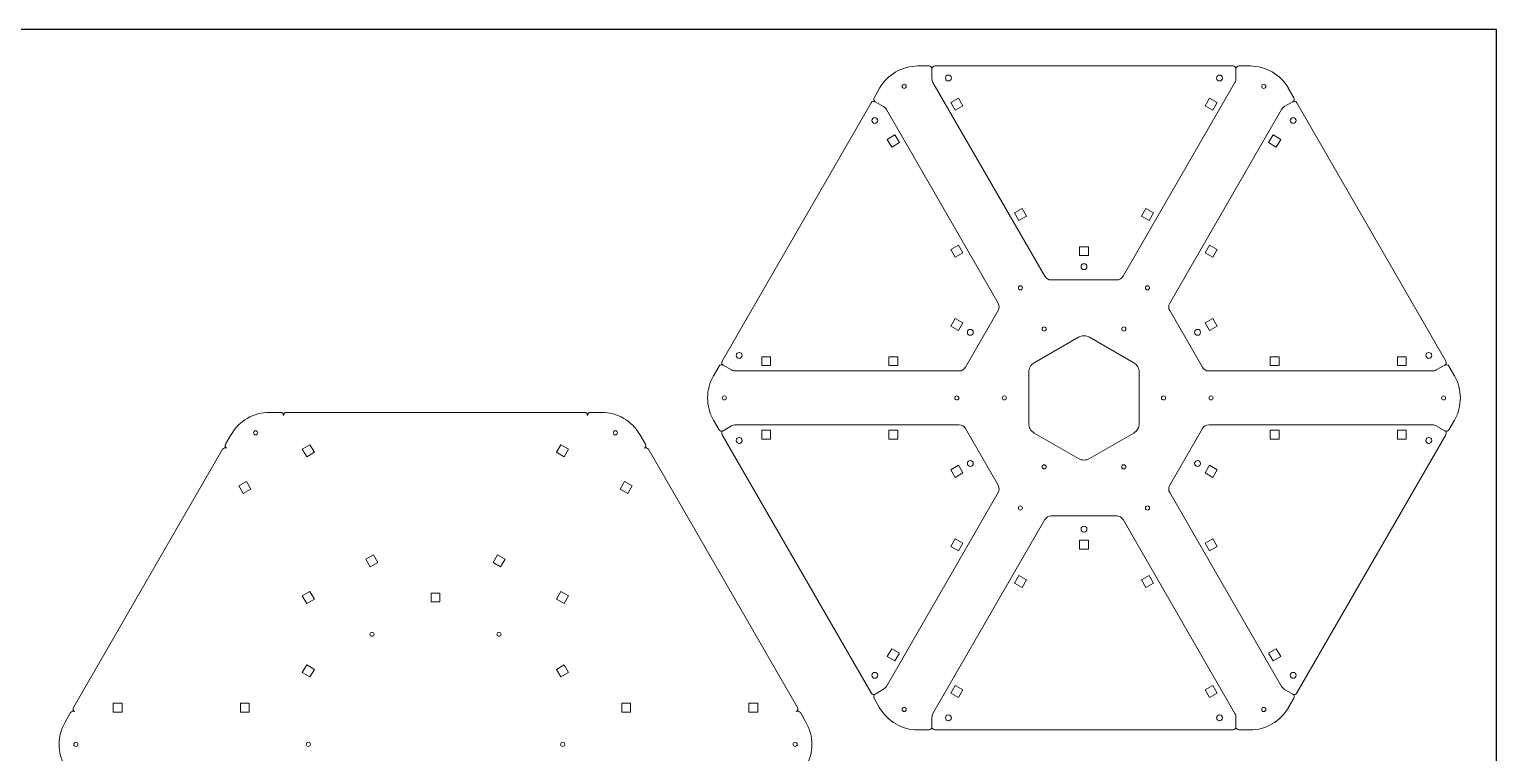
# Model space of a CAD drawing. Header units: millimetres. Extents: x 0 to 1500, y 0 to 1200.
# Drawn here: x 504 to 1500, y 709 to 1200 of the extents above; entities that cross this region are included whole.
import ezdxf

# ---------------------------------------------------------------- set-up
doc = ezdxf.new("R2010")
doc.units = ezdxf.units.MM
doc.layers.get('0').update_dxf_attribs({"true_color": 0x000000})
doc.layers.add('cut', color=1, linetype='Continuous', lineweight=20, true_color=0xff0000)

msp = doc.modelspace()

# ---------------------------------------------------------------- linework, layer by layer
for p, q in [((1500, 1200), (0, 1200)), ((1500, 0), (1500, 1200))]:
    msp.add_line(p, q)
at = {"layer": 'cut'}
for p, q in [((1107.32, 1175.16), (1114.87, 1175.16)), ((1118.87, 1175.16), (1321.13, 1175.16)), ((1332.68, 1175.16), (1325.13, 1175.16)), ((1116.87, 1173.09), (1116.87, 1166.5)), ((1323.13, 1173.09), (1323.13, 1166.5)), ((1081.35, 1160.16), (1077.57, 1153.62)), ((1193.46, 1032.5), (1117.54, 1164)), ((1246.54, 1032.5), (1322.46, 1164)), ((1358.65, 1160.16), (1362.43, 1153.62)), ((974.44, 975), (1075.57, 1150.16)), ((1078.36, 1150.86), (1084.07, 1147.56)), ((1161.82, 1014.23), (1085.9, 1145.73)), ((1129.65, 1150.28), (1134.85, 1153.28)), ((1132.65, 1145.09), (1129.65, 1150.28)), ((1137.85, 1148.09), (1132.65, 1145.09)), ((1134.85, 1153.28), (1137.85, 1148.09)), ((1278.18, 1014.23), (1354.1, 1145.73)), ((1302.15, 1148.09), (1305.15, 1153.28)), ((1307.35, 1145.09), (1302.15, 1148.09)), ((1305.15, 1153.28), (1310.35, 1150.28)), ((1310.35, 1150.28), (1307.35, 1145.09)), ((1361.64, 1150.86), (1355.93, 1147.56)), ((1364.43, 1150.16), (1465.56, 975)), ((1086.53, 1125.39), (1091.72, 1128.39)), ((1089.53, 1120.19), (1086.53, 1125.39)), ((1091.72, 1128.39), (1094.72, 1123.19)), ((1345.28, 1123.19), (1348.28, 1128.39)), ((1348.28, 1128.39), (1353.47, 1125.39)), ((1353.47, 1125.39), (1350.47, 1120.19)), ((1094.72, 1123.19), (1089.53, 1120.19)), ((1350.47, 1120.19), (1345.28, 1123.19)), ((1177.97, 1078.59), (1172.78, 1075.59)), ((1172.78, 1075.59), (1175.78, 1070.39)), ((1180.97, 1073.39), (1177.97, 1078.59)), ((1259.03, 1073.39), (1262.03, 1078.59)), ((1262.03, 1078.59), (1267.22, 1075.59)), ((1267.22, 1075.59), (1264.22, 1070.39)), ((1175.78, 1070.39), (1180.97, 1073.39)), ((1264.22, 1070.39), (1259.03, 1073.39)), ((1129.65, 1050.69), (1134.85, 1053.69)), ((1132.65, 1045.49), (1129.65, 1050.69)), ((1137.85, 1048.49), (1132.65, 1045.49)), ((1134.85, 1053.69), (1137.85, 1048.49)), ((1217, 1052.59), (1223, 1052.59)), ((1217, 1046.59), (1217, 1052.59)), ((1223, 1046.59), (1217, 1046.59)), ((1223, 1052.59), (1223, 1046.59)), ((1305.15, 1053.69), (1302.15, 1048.49)), ((1302.15, 1048.49), (1307.35, 1045.49)), ((1310.35, 1050.69), (1305.15, 1053.69)), ((1307.35, 1045.49), (1310.35, 1050.69)), ((1242.21, 1030), (1197.79, 1030)), ((1161.82, 1009.23), (1139.61, 970.77)), ((1300.39, 970.77), (1278.18, 1009.23)), ((1129.65, 998.7), (1132.65, 1003.89)), ((1134.85, 995.7), (1129.65, 998.7)), ((1132.65, 1003.89), (1137.85, 1000.89)), ((1137.85, 1000.89), (1134.85, 995.7)), ((1302.15, 1000.89), (1307.35, 1003.89)), ((1305.15, 995.7), (1302.15, 1000.89)), ((1310.35, 998.7), (1305.15, 995.7)), ((1307.35, 1003.89), (1310.35, 998.7)), ((1216.25, 991.14), (1186.25, 973.82)), ((1216.25, 991.14), (1186.25, 973.82)), ((1253.75, 973.82), (1223.75, 991.14)), ((1253.75, 973.82), (1223.75, 991.14)), ((1001.37, 971.9), (1001.37, 977.9)), ((1001.37, 977.9), (1007.37, 977.9)), ((1007.37, 977.9), (1007.37, 971.9)), ((1093.62, 977.9), (1087.62, 977.9)), ((1087.62, 977.9), (1087.62, 971.9)), ((1093.62, 971.9), (1093.62, 977.9)), ((1346.38, 977.9), (1352.38, 977.9)), ((1346.38, 971.9), (1346.38, 977.9)), ((1352.38, 977.9), (1352.38, 971.9)), ((1432.62, 977.9), (1438.62, 977.9)), ((1432.62, 971.9), (1432.62, 977.9)), ((1438.62, 977.9), (1438.62, 971.9)), ((968.67, 965), (972.44, 971.54)), ((975.24, 972.23), (980.94, 968.94)), ((1135.28, 968.27), (983.44, 968.27)), ((1007.37, 971.9), (1001.37, 971.9)), ((1087.62, 971.9), (1093.62, 971.9)), ((1182.5, 967.32), (1182.5, 932.68)), ((1182.5, 967.32), (1182.5, 932.68)), ((1257.5, 932.68), (1257.5, 967.32)), ((1257.5, 932.68), (1257.5, 967.32)), ((1304.72, 968.27), (1456.56, 968.27)), ((1352.38, 971.9), (1346.38, 971.9)), ((1438.62, 971.9), (1432.62, 971.9)), ((1464.76, 972.23), (1459.06, 968.94)), ((1471.33, 965), (1467.56, 971.54)), ((667.32, 940.16), (674.87, 940.16)), ((678.87, 940.16), (881.13, 940.16)), ((892.68, 940.16), (885.13, 940.16)), ((968.67, 935), (972.44, 928.46)), ((975.24, 927.77), (980.94, 931.06)), ((1135.28, 931.73), (983.44, 931.73)), ((1001.37, 922.1), (1001.37, 928.1)), ((1001.37, 928.1), (1007.37, 928.1)), ((1007.37, 928.1), (1007.37, 922.1)), ((1087.62, 922.1), (1087.62, 928.1)), ((1087.62, 928.1), (1093.62, 928.1)), ((1093.62, 928.1), (1093.62, 922.1)), ((1139.61, 929.23), (1161.82, 890.77)), ((1186.25, 926.18), (1216.25, 908.86)), ((1186.25, 926.18), (1216.25, 908.86)), ((1223.75, 908.86), (1253.75, 926.18)), ((1223.75, 908.86), (1253.75, 926.18)), ((1278.18, 890.77), (1300.39, 929.23)), ((1304.72, 931.73), (1456.56, 931.73)), ((1352.38, 928.1), (1346.38, 928.1)), ((1346.38, 928.1), (1346.38, 922.1)), ((1352.38, 922.1), (1352.38, 928.1)), ((1432.62, 928.1), (1438.62, 928.1)), ((1432.62, 922.1), (1432.62, 928.1)), ((1438.62, 928.1), (1438.62, 922.1)), ((1464.76, 927.77), (1459.06, 931.06)), ((1471.33, 935), (1467.56, 928.46)), ((641.35, 925.16), (637.57, 918.62)), ((689.65, 915.28), (694.85, 918.28)), ((694.85, 918.28), (697.85, 913.09)), ((862.15, 913.09), (865.15, 918.28)), ((865.15, 918.28), (870.35, 915.28)), ((918.65, 925.16), (922.43, 918.62)), ((1075.57, 749.84), (974.44, 925)), ((1007.37, 922.1), (1001.37, 922.1)), ((1093.62, 922.1), (1087.62, 922.1)), ((1346.38, 922.1), (1352.38, 922.1)), ((1465.56, 925), (1364.43, 749.84)), ((1438.62, 922.1), (1432.62, 922.1)), ((534.44, 740), (635.57, 915.16)), ((692.65, 910.09), (689.65, 915.28)), ((697.85, 913.09), (692.65, 910.09)), ((867.35, 910.09), (862.15, 913.09)), ((870.35, 915.28), (867.35, 910.09)), ((924.43, 915.16), (1025.56, 740)), ((1129.65, 901.3), (1134.85, 904.3)), ((1132.65, 896.11), (1129.65, 901.3)), ((1137.85, 899.11), (1132.65, 896.11)), ((1134.85, 904.3), (1137.85, 899.11)), ((1302.15, 899.11), (1305.15, 904.3)), ((1307.35, 896.11), (1302.15, 899.11)), ((1305.15, 904.3), (1310.35, 901.3)), ((1310.35, 901.3), (1307.35, 896.11)), ((646.53, 890.39), (651.72, 893.39)), ((649.53, 885.19), (646.53, 890.39)), ((654.72, 888.19), (649.53, 885.19)), ((651.72, 893.39), (654.72, 888.19)), ((905.28, 888.19), (908.28, 893.39)), ((910.47, 885.19), (905.28, 888.19)), ((908.28, 893.39), (913.47, 890.39)), ((913.47, 890.39), (910.47, 885.19)), ((1161.82, 885.77), (1085.9, 754.27)), ((1278.18, 885.77), (1354.1, 754.27)), ((1193.46, 867.5), (1117.54, 736)), ((1197.79, 870), (1242.21, 870)), ((1246.54, 867.5), (1322.46, 736)), ((1132.65, 854.51), (1129.65, 849.31)), ((1129.65, 849.31), (1134.85, 846.31)), ((1137.85, 851.51), (1132.65, 854.51)), ((1134.85, 846.31), (1137.85, 851.51)), ((1217, 847.41), (1217, 853.41)), ((1217, 853.41), (1223, 853.41)), ((1223, 847.41), (1217, 847.41)), ((1223, 853.41), (1223, 847.41)), ((1302.15, 851.51), (1307.35, 854.51)), ((1305.15, 846.31), (1302.15, 851.51)), ((1310.35, 849.31), (1305.15, 846.31)), ((1307.35, 854.51), (1310.35, 849.31)), ((737.97, 843.59), (732.78, 840.59)), ((732.78, 840.59), (735.78, 835.39)), ((735.78, 835.39), (740.97, 838.39)), ((740.97, 838.39), (737.97, 843.59)), ((819.03, 838.39), (822.03, 843.59)), ((824.22, 835.39), (819.03, 838.39)), ((822.03, 843.59), (827.22, 840.59)), ((827.22, 840.59), (824.22, 835.39)), ((1172.78, 824.41), (1175.78, 829.61)), ((1175.78, 829.61), (1180.97, 826.61)), ((1180.97, 826.61), (1177.97, 821.41)), ((1264.22, 829.61), (1259.03, 826.61)), ((1259.03, 826.61), (1262.03, 821.41)), ((1267.22, 824.41), (1264.22, 829.61)), ((689.65, 815.69), (694.85, 818.69)), ((694.85, 818.69), (697.85, 813.49)), ((777, 817.59), (783, 817.59)), ((777, 811.59), (777, 817.59)), ((783, 817.59), (783, 811.59)), ((865.15, 818.69), (862.15, 813.49)), ((870.35, 815.69), (865.15, 818.69)), ((1177.97, 821.41), (1172.78, 824.41)), ((1262.03, 821.41), (1267.22, 824.41)), ((692.65, 810.49), (689.65, 815.69)), ((697.85, 813.49), (692.65, 810.49)), ((783, 811.59), (777, 811.59)), ((862.15, 813.49), (867.35, 810.49)), ((867.35, 810.49), (870.35, 815.69)), ((1086.53, 774.61), (1089.53, 779.81)), ((1089.53, 779.81), (1094.72, 776.81)), ((1094.72, 776.81), (1091.72, 771.61)), ((1345.28, 776.81), (1350.47, 779.81)), ((1348.28, 771.61), (1345.28, 776.81)), ((1350.47, 779.81), (1353.47, 774.61)), ((689.65, 763.7), (692.65, 768.89)), ((692.65, 768.89), (697.85, 765.89)), ((862.15, 765.89), (867.35, 768.89)), ((867.35, 768.89), (870.35, 763.7)), ((1091.72, 771.61), (1086.53, 774.61)), ((1353.47, 774.61), (1348.28, 771.61)), ((694.85, 760.7), (689.65, 763.7)), ((697.85, 765.89), (694.85, 760.7)), ((865.15, 760.7), (862.15, 765.89)), ((870.35, 763.7), (865.15, 760.7)), ((1078.36, 749.14), (1084.07, 752.44)), ((1129.65, 749.72), (1132.65, 754.91)), ((1134.85, 746.72), (1129.65, 749.72)), ((1132.65, 754.91), (1137.85, 751.91)), ((1137.85, 751.91), (1134.85, 746.72)), ((1302.15, 751.91), (1307.35, 754.91)), ((1305.15, 746.72), (1302.15, 751.91)), ((1310.35, 749.72), (1305.15, 746.72)), ((1307.35, 754.91), (1310.35, 749.72)), ((1361.64, 749.14), (1355.93, 752.44)), ((561.38, 736.9), (561.38, 742.9)), ((561.38, 742.9), (567.37, 742.9)), ((567.37, 736.9), (561.38, 736.9)), ((567.37, 742.9), (567.37, 736.9)), ((653.62, 742.9), (647.62, 742.9)), ((647.62, 742.9), (647.62, 736.9)), ((647.62, 736.9), (653.62, 736.9)), ((653.62, 736.9), (653.62, 742.9)), ((906.38, 742.9), (912.38, 742.9)), ((906.38, 736.9), (906.38, 742.9)), ((912.38, 736.9), (906.38, 736.9)), ((912.38, 742.9), (912.38, 736.9)), ((992.63, 742.9), (998.63, 742.9)), ((992.63, 736.9), (992.63, 742.9)), ((998.63, 736.9), (992.63, 736.9)), ((998.63, 742.9), (998.63, 736.9)), ((1081.35, 739.84), (1077.57, 746.38)), ((1358.65, 739.84), (1362.43, 746.38)), ((528.67, 730), (532.44, 736.54)), ((1031.33, 730), (1027.56, 736.54)), ((1116.87, 726.91), (1116.87, 733.5)), ((1323.13, 726.91), (1323.13, 733.5)), ((1107.32, 724.84), (1114.87, 724.84)), ((1321.13, 724.84), (1118.87, 724.84)), ((1332.68, 724.84), (1325.13, 724.84))]:
    msp.add_line(p, q, dxfattribs=at)
for centre, radius in [((1128, 1167), 2), ((1312, 1167), 2), ((1098, 1161.31), 1.4), ((1342, 1161.31), 1.4), ((1078.07, 1138.17), 2), ((1361.93, 1138.17), 2), ((1220, 1039), 2), ((1176.88, 1024.69), 1.4), ((1263.12, 1024.69), 1.4), ((1142.92, 994.5), 2), ((1193, 996.77), 1.4), ((1247, 996.77), 1.4), ((1297.08, 994.5), 2), ((986.07, 978.83), 2), ((1453.93, 978.83), 2), ((976, 950), 1.4), ((1133.75, 950), 1.4), ((1166, 950), 1.4), ((1274, 950), 1.4), ((1306.25, 950), 1.4), ((1464, 950), 1.4), ((658, 926.31), 1.4), ((902, 926.31), 1.4), ((986.07, 921.17), 2), ((1453.93, 921.17), 2), ((1142.92, 905.5), 2), ((1297.08, 905.5), 2), ((1193, 903.23), 1.4), ((1247, 903.23), 1.4), ((1176.88, 875.31), 1.4), ((1263.12, 875.31), 1.4), ((1220, 861), 2), ((736.88, 789.69), 1.4), ((823.12, 789.69), 1.4), ((1078.07, 761.83), 2), ((1361.93, 761.83), 2), ((1098, 738.69), 1.4), ((1342, 738.69), 1.4), ((1128, 733), 2), ((1312, 733), 2), ((536, 715), 1.4), ((693.75, 715), 1.4), ((866.25, 715), 1.4), ((1024, 715), 1.4)]:
    msp.add_circle(centre, radius, dxfattribs=at)
for centre, radius, start, end in [((1107.32, 1145.16), 30, 90, 150), ((1114.87, 1173.16), 2, 0, 90), ((1118.87, 1173.16), 2, 90, 180), ((1321.13, 1173.16), 2, 0, 90), ((1325.13, 1173.16), 2, 90, 180), ((1332.68, 1145.16), 30, 30, 90), ((1121.87, 1166.5), 5, 180, 210), ((1318.13, 1166.5), 5, 330, 0), ((1318.13, 1166.5), 5, 330, 0), ((1077.3, 1149.16), 2, 60, 150), ((1079.3, 1152.62), 2, 150, 240), ((1081.57, 1143.23), 5, 30, 60), ((1081.57, 1143.23), 5, 30, 60), ((1358.43, 1143.23), 5, 120, 150), ((1360.7, 1152.62), 2, 300, 30), ((1362.7, 1149.16), 2, 30, 120), ((1197.79, 1035), 5, 210, 270), ((1242.21, 1035), 5, 270, 330), ((1157.49, 1011.73), 5, 330, 30), ((1282.51, 1011.73), 5, 150, 210), ((1220, 984.64), 7.5, 60, 120), ((1220, 984.64), 7.5, 60, 120), ((974.17, 970.54), 2, 60, 150), ((976.17, 974), 2, 150, 240), ((983.44, 973.27), 5, 240, 270), ((1135.28, 973.27), 5, 270, 330), ((1190, 967.32), 7.5, 120, 180), ((1190, 967.32), 7.5, 120, 180), ((1250, 967.32), 7.5, 0, 60), ((1250, 967.32), 7.5, 0, 60), ((1304.72, 973.27), 5, 210, 270), ((1456.56, 973.27), 5, 270, 300), ((1456.56, 973.27), 5, 270, 300), ((1463.83, 974), 2, 300, 30), ((1465.83, 970.54), 2, 30, 120), ((994.64, 949.99), 30, 150, 210), ((1445.36, 949.99), 30, 330, 30), ((667.32, 910.16), 30, 90, 150), ((674.87, 938.16), 2, 0, 90), ((678.87, 938.16), 2, 90, 180), ((881.13, 938.16), 2, 0, 90), ((885.13, 938.16), 2, 90, 180), ((892.68, 910.16), 30, 30, 90), ((974.17, 929.46), 2, 210, 300), ((976.17, 926), 2, 120, 210), ((983.44, 926.73), 5, 90, 120), ((983.44, 926.73), 5, 90, 120), ((1135.28, 926.73), 5, 30, 90), ((1190, 932.68), 7.5, 180, 240), ((1190, 932.68), 7.5, 180, 240), ((1250, 932.68), 7.5, 300, 0), ((1250, 932.68), 7.5, 300, 0), ((1304.72, 926.73), 5, 90, 150), ((1456.56, 926.73), 5, 60, 90), ((1465.83, 929.46), 2, 240, 330), ((1463.83, 926), 2, 330, 60), ((637.3, 914.16), 2, 60, 150), ((639.3, 917.62), 2, 150, 240), ((920.7, 917.62), 2, 300, 30), ((922.7, 914.16), 2, 30, 120), ((1220, 915.36), 7.5, 240, 300), ((1220, 915.36), 7.5, 240, 300), ((1157.49, 888.27), 5, 330, 30), ((1282.51, 888.27), 5, 150, 210), ((1197.79, 865), 5, 90, 150), ((1242.21, 865), 5, 30, 90), ((1077.3, 750.84), 2, 210, 300), ((1079.3, 747.38), 2, 120, 210), ((1081.57, 756.77), 5, 300, 330), ((1358.43, 756.77), 5, 210, 240), ((1358.43, 756.77), 5, 210, 240), ((1362.7, 750.84), 2, 240, 330), ((1360.7, 747.38), 2, 330, 60), ((534.17, 735.54), 2, 60, 150), ((536.17, 739), 2, 150, 240), ((1023.83, 739), 2, 300, 30), ((1025.83, 735.54), 2, 30, 120), ((1107.32, 754.83), 30, 210, 270), ((1332.68, 754.83), 30, 270, 330), ((554.64, 714.99), 30, 150, 210), ((1005.36, 714.99), 30, 330, 30), ((1114.87, 726.84), 2, 270, 0), ((1121.87, 733.5), 5, 150, 180), ((1121.87, 733.5), 5, 150, 180), ((1118.87, 726.84), 2, 180, 270), ((1321.13, 726.84), 2, 270, 0), ((1318.13, 733.5), 5, 0, 30), ((1325.13, 726.84), 2, 180, 270)]:
    msp.add_arc(centre, radius, start, end, dxfattribs=at)

doc.saveas('drawing.dxf')
